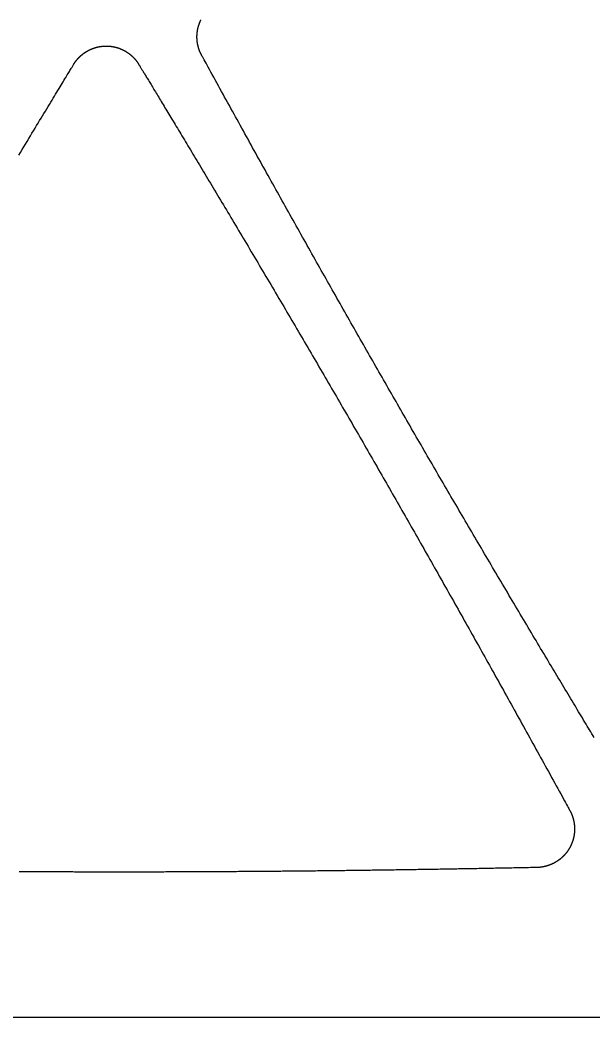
# Model space of a CAD drawing. Extents: x -3 to 136, y 0 to 121.
# Drawn here: x 14.09 to 31.19, y 0 to 29.76 of the extents above; entities that cross this region are included whole.
import ezdxf

# ---------------------------------------------------------------- set-up
doc = ezdxf.new("R2010")
doc.units = 0
doc.layers.get('0').update_dxf_attribs({"linetype": 'CONTINUOUS'})

msp = doc.modelspace()

# ---------------------------------------------------------------- linework, layer by layer
msp.add_lwpolyline([(69.26408, 119.9689, 0.57735027), (64.06792, 119.9689), (-2.59808, 4.5, 0.57735027), (0, 0), (133.332, 0, 0.57735027), (135.93008, 4.5)], format="xyb", close=True)
for points in [[(19.5145, 28.7042, 0), (19.512, 28.7089, 0), (19.5095, 28.7135, 0), (19.507, 28.7181, 0), (19.5045, 28.7228, 0), (19.5021, 28.7275, 0), (19.4996, 28.7322, 0), (19.4972, 28.7369, 0), (19.4949, 28.7416, 0), (19.4925, 28.7463, 0), (19.4902, 28.751, 0), (19.4879, 28.7558, 0), (19.4856, 28.7605, 0), (19.4833, 28.7653, 0), (19.4811, 28.77, 0), (19.4788, 28.7748, 0), (19.4766, 28.7796, 0), (19.4745, 28.7844, 0), (19.4723, 28.7892, 0), (19.4702, 28.794, 0), (19.4681, 28.7989, 0), (19.466, 28.8037, 0), (19.4639, 28.8086, 0), (19.4619, 28.8134, 0), (19.4599, 28.8183, 0), (19.4579, 28.8232, 0), (19.4559, 28.8281, 0), (19.4539, 28.8329, 0), (19.452, 28.8378, 0), (19.4501, 28.8428, 0), (19.4482, 28.8477, 0), (19.4463, 28.8526, 0), (19.4445, 28.8576, 0), (19.4427, 28.8625, 0), (19.4409, 28.8675, 0), (19.4391, 28.8724, 0), (19.4374, 28.8774, 0), (19.4357, 28.8824, 0), (19.434, 28.8874, 0), (19.4323, 28.8924, 0), (19.4306, 28.8974, 0), (19.429, 28.9024, 0), (19.4274, 28.9074, 0), (19.4258, 28.9124, 0), (19.4243, 28.9175, 0), (19.4227, 28.9225, 0), (19.4212, 28.9276, 0), (19.4197, 28.9326, 0), (19.4182, 28.9377, 0), (19.4168, 28.9428, 0), (19.4154, 28.9479, 0), (19.414, 28.9529, 0), (19.4126, 28.958, 0), (19.4112, 28.9631, 0), (19.4099, 28.9682, 0), (19.4086, 28.9734, 0), (19.4073, 28.9785, 0), (19.4061, 28.9836, 0), (19.4048, 28.9887, 0), (19.4036, 28.9939, 0), (19.4025, 28.999, 0), (19.4013, 29.0042, 0), (19.4002, 29.0093, 0), (19.399, 29.0145, 0), (19.398, 29.0196, 0), (19.3969, 29.0248, 0), (19.3958, 29.03, 0), (19.3948, 29.0351, 0), (19.3938, 29.0403, 0), (19.3929, 29.0455, 0), (19.3919, 29.0507, 0), (19.391, 29.0559, 0), (19.3901, 29.0611, 0), (19.3892, 29.0663, 0), (19.3884, 29.0715, 0), (19.3876, 29.0767, 0), (19.3868, 29.0819, 0), (19.386, 29.0871, 0), (19.3852, 29.0923, 0), (19.3845, 29.0975, 0), (19.3838, 29.1028, 0), (19.3831, 29.108, 0), (19.3825, 29.1132, 0), (19.3818, 29.1184, 0), (19.3812, 29.1237, 0), (19.3806, 29.1289, 0), (19.3801, 29.1342, 0), (19.3795, 29.1394, 0), (19.379, 29.1446, 0), (19.3785, 29.1499, 0), (19.3781, 29.1551, 0), (19.3776, 29.1604, 0), (19.3772, 29.1657, 0), (19.3768, 29.1709, 0), (19.3764, 29.1762, 0), (19.3761, 29.1814, 0), (19.3758, 29.1867, 0), (19.3755, 29.192, 0), (19.3752, 29.1972, 0), (19.375, 29.2025, 0), (19.3748, 29.2078, 0), (19.3746, 29.213, 0), (19.3744, 29.2183, 0), (19.3742, 29.2236, 0), (19.3741, 29.2289, 0), (19.374, 29.2341, 0), (19.3739, 29.2394, 0), (19.3739, 29.2447, 0), (19.3739, 29.25, 0), (19.3738, 29.2553, 0), (19.3739, 29.2605, 0), (19.3739, 29.2658, 0), (19.374, 29.2711, 0), (19.3741, 29.2764, 0), (19.3742, 29.2816, 0), (19.3743, 29.2869, 0), (19.3745, 29.2922, 0), (19.3747, 29.2974, 0), (19.3749, 29.3027, 0), (19.3751, 29.308, 0), (19.3754, 29.3132, 0), (19.3757, 29.3185, 0), (19.376, 29.3237, 0), (19.3763, 29.329, 0), (19.3767, 29.3342, 0), (19.3771, 29.3395, 0), (19.3775, 29.3447, 0), (19.3779, 29.35, 0), (19.3784, 29.3552, 0), (19.3789, 29.3605, 0), (19.3794, 29.3657, 0), (19.3799, 29.3709, 0), (19.3804, 29.3762, 0), (19.381, 29.3814, 0), (19.3816, 29.3866, 0), (19.3822, 29.3919, 0), (19.3829, 29.3971, 0), (19.3835, 29.4023, 0), (19.3842, 29.4075, 0), (19.385, 29.4127, 0), (19.3857, 29.4179, 0), (19.3865, 29.4231, 0), (19.3872, 29.4283, 0), (19.3881, 29.4335, 0), (19.3889, 29.4387, 0), (19.3898, 29.4439, 0), (19.3906, 29.4491, 0), (19.3915, 29.4542, 0), (19.3925, 29.4594, 0), (19.3934, 29.4646, 0), (19.3944, 29.4698, 0), (19.3954, 29.4749, 0), (19.3964, 29.4801, 0), (19.3975, 29.4852, 0), (19.3986, 29.4904, 0), (19.3996, 29.4955, 0), (19.4008, 29.5006, 0), (19.4019, 29.5058, 0), (19.4031, 29.5109, 0), (19.4043, 29.516, 0), (19.4055, 29.5211, 0), (19.4067, 29.5262, 0), (19.408, 29.5314, 0), (19.4093, 29.5365, 0), (19.4106, 29.5415, 0), (19.4119, 29.5466, 0), (19.4132, 29.5517, 0), (19.4146, 29.5568, 0), (19.416, 29.5619, 0), (19.4174, 29.5669, 0), (19.4189, 29.572, 0), (19.4204, 29.577, 0), (19.4218, 29.5821, 0), (19.4234, 29.5871, 0), (19.4249, 29.5922, 0), (19.4265, 29.5972, 0), (19.428, 29.6022, 0), (19.4297, 29.6072, 0), (19.4313, 29.6122, 0), (19.4329, 29.6172, 0), (19.4346, 29.6222, 0), (19.4363, 29.6272, 0), (19.438, 29.6322, 0), (19.4398, 29.6372, 0), (19.4416, 29.6421, 0), (19.4434, 29.6471, 0), (19.4452, 29.652, 0), (19.447, 29.657, 0), (19.4489, 29.6619, 0), (19.4507, 29.6668, 0), (19.4527, 29.6718, 0), (19.4546, 29.6767, 0), (19.4565, 29.6816, 0), (19.4585, 29.6865, 0), (19.4605, 29.6914, 0), (19.4625, 29.6962, 0), (19.4646, 29.7011, 0), (19.4666, 29.706, 0), (19.4687, 29.7108, 0), (19.4708, 29.7156, 0), (19.473, 29.7205, 0), (19.4751, 29.7253, 0), (19.4773, 29.7301, 0), (19.4795, 29.7349, 0), (19.4817, 29.7397, 0), (19.4839, 29.7444, 0), (19.4862, 29.7492, 0), (19.4885, 29.7539, 0), (19.4908, 29.7587, 0), (19.4931, 29.7634, 0)], [(15.6928, 28.4304, 0), (15.6956, 28.4349, 0), (15.6983, 28.4394, 0), (15.701, 28.4439, 0), (15.7038, 28.4483, 0), (15.7066, 28.4528, 0), (15.7094, 28.4572, 0), (15.7122, 28.4616, 0), (15.715, 28.466, 0), (15.7179, 28.4704, 0), (15.7208, 28.4748, 0), (15.7237, 28.4792, 0), (15.7266, 28.4835, 0), (15.7296, 28.4878, 0), (15.7325, 28.4922, 0), (15.7355, 28.4965, 0), (15.7385, 28.5008, 0), (15.7415, 28.505, 0), (15.7446, 28.5093, 0), (15.7477, 28.5135, 0), (15.7507, 28.5178, 0), (15.7538, 28.522, 0), (15.757, 28.5262, 0), (15.7601, 28.5304, 0), (15.7633, 28.5346, 0), (15.7665, 28.5387, 0), (15.7697, 28.5429, 0), (15.7729, 28.547, 0), (15.7761, 28.5511, 0), (15.7794, 28.5552, 0), (15.7827, 28.5593, 0), (15.7859, 28.5634, 0), (15.7893, 28.5674, 0), (15.7926, 28.5715, 0), (15.796, 28.5755, 0), (15.7993, 28.5795, 0), (15.8027, 28.5835, 0), (15.8061, 28.5875, 0), (15.8096, 28.5914, 0), (15.813, 28.5954, 0), (15.8165, 28.5993, 0), (15.8199, 28.6032, 0), (15.8234, 28.6071, 0), (15.827, 28.611, 0), (15.8305, 28.6149, 0), (15.8341, 28.6187, 0), (15.8376, 28.6225, 0), (15.8412, 28.6264, 0), (15.8448, 28.6302, 0), (15.8485, 28.6339, 0), (15.8521, 28.6377, 0), (15.8558, 28.6415, 0), (15.8595, 28.6452, 0), (15.8632, 28.6489, 0), (15.8669, 28.6526, 0), (15.8706, 28.6563, 0), (15.8744, 28.66, 0), (15.8781, 28.6636, 0), (15.8819, 28.6672, 0), (15.8857, 28.6709, 0), (15.8896, 28.6745, 0), (15.8934, 28.678, 0), (15.8972, 28.6816, 0), (15.9011, 28.6851, 0), (15.905, 28.6886, 0), (15.9089, 28.6922, 0), (15.9128, 28.6956, 0), (15.9167, 28.6991, 0), (15.9207, 28.7025, 0), (15.9246, 28.706, 0), (15.9286, 28.7094, 0), (15.9326, 28.7128, 0), (15.9366, 28.7162, 0), (15.9406, 28.7195, 0), (15.9447, 28.7228, 0), (15.9487, 28.7262, 0), (15.9528, 28.7295, 0), (15.9569, 28.7327, 0), (15.961, 28.736, 0), (15.9651, 28.7392, 0), (15.9692, 28.7425, 0), (15.9734, 28.7457, 0), (15.9775, 28.7488, 0), (15.9817, 28.752, 0), (15.9859, 28.7552, 0), (15.9901, 28.7583, 0), (15.9943, 28.7614, 0), (15.9986, 28.7645, 0), (16.0028, 28.7675, 0), (16.0071, 28.7706, 0), (16.0113, 28.7736, 0), (16.0156, 28.7766, 0), (16.0199, 28.7796, 0), (16.0242, 28.7826, 0), (16.0286, 28.7855, 0), (16.0329, 28.7885, 0), (16.0373, 28.7914, 0), (16.0416, 28.7943, 0), (16.046, 28.7971, 0), (16.0504, 28.8, 0), (16.0548, 28.8028, 0), (16.0593, 28.8056, 0), (16.0637, 28.8084, 0), (16.0682, 28.8112, 0), (16.0726, 28.8139, 0), (16.0771, 28.8166, 0), (16.0816, 28.8193, 0), (16.0861, 28.822, 0), (16.0906, 28.8247, 0), (16.0952, 28.8273, 0), (16.0997, 28.83, 0), (16.1043, 28.8326, 0), (16.1088, 28.8352, 0), (16.1134, 28.8377, 0), (16.118, 28.8403, 0), (16.1226, 28.8428, 0), (16.1272, 28.8453, 0), (16.1318, 28.8477, 0), (16.1364, 28.8502, 0), (16.1411, 28.8526, 0), (16.1457, 28.855, 0), (16.1504, 28.8574, 0), (16.1551, 28.8598, 0), (16.1598, 28.8621, 0), (16.1644, 28.8644, 0), (16.1691, 28.8667, 0), (16.1739, 28.869, 0), (16.1786, 28.8713, 0), (16.1833, 28.8735, 0), (16.1881, 28.8757, 0), (16.1928, 28.8779, 0), (16.1976, 28.8801, 0), (16.2023, 28.8822, 0), (16.2071, 28.8843, 0), (16.2119, 28.8864, 0), (16.2167, 28.8885, 0), (16.2215, 28.8906, 0), (16.2263, 28.8926, 0), (16.2311, 28.8946, 0), (16.236, 28.8966, 0), (16.2408, 28.8985, 0), (16.2457, 28.9005, 0), (16.2505, 28.9024, 0), (16.2554, 28.9043, 0), (16.2603, 28.9062, 0), (16.2652, 28.908, 0), (16.2701, 28.9099, 0), (16.275, 28.9117, 0), (16.2799, 28.9135, 0), (16.2848, 28.9152, 0), (16.2897, 28.917, 0), (16.2946, 28.9187, 0), (16.2996, 28.9204, 0), (16.3045, 28.922, 0), (16.3095, 28.9237, 0), (16.3145, 28.9253, 0), (16.3194, 28.9269, 0), (16.3244, 28.9285, 0), (16.3294, 28.9301, 0), (16.3344, 28.9316, 0), (16.3394, 28.9331, 0), (16.3444, 28.9346, 0), (16.3494, 28.9361, 0), (16.3544, 28.9375, 0), (16.3595, 28.9389, 0), (16.3645, 28.9403, 0), (16.3695, 28.9417, 0), (16.3746, 28.9431, 0), (16.3796, 28.9444, 0), (16.3847, 28.9457, 0), (16.3898, 28.947, 0), (16.3949, 28.9482, 0), (16.3999, 28.9495, 0), (16.405, 28.9507, 0), (16.4101, 28.9519, 0), (16.4152, 28.953, 0), (16.4203, 28.9542, 0), (16.4254, 28.9553, 0), (16.4305, 28.9564, 0), (16.4357, 28.9575, 0), (16.4408, 28.9585, 0), (16.4459, 28.9595, 0), (16.4511, 28.9605, 0), (16.4562, 28.9615, 0), (16.4614, 28.9625, 0), (16.4665, 28.9634, 0), (16.4717, 28.9643, 0), (16.4768, 28.9652, 0), (16.482, 28.9661, 0), (16.4872, 28.9669, 0), (16.4924, 28.9677, 0), (16.4976, 28.9685, 0), (16.5027, 28.9693, 0), (16.5079, 28.97, 0), (16.5131, 28.9707, 0), (16.5183, 28.9714, 0), (16.5235, 28.9721, 0), (16.5287, 28.9727, 0), (16.534, 28.9734, 0), (16.5392, 28.974, 0), (16.5444, 28.9745, 0), (16.5496, 28.9751, 0), (16.5548, 28.9756, 0), (16.56, 28.9761, 0), (16.5652, 28.9766, 0), (16.5705, 28.977, 0), (16.5757, 28.9775, 0), (16.5809, 28.9779, 0), (16.5861, 28.9783, 0), (16.5913, 28.9786, 0), (16.5966, 28.9789, 0), (16.6018, 28.9793, 0), (16.607, 28.9795, 0), (16.6122, 28.9798, 0), (16.6175, 28.98, 0), (16.6227, 28.9802, 0), (16.6279, 28.9804, 0), (16.6331, 28.9806, 0), (16.6384, 28.9807, 0), (16.6436, 28.9809, 0), (16.6488, 28.981, 0), (16.654, 28.981, 0), (16.6593, 28.9811, 0), (16.6645, 28.9811, 0), (16.6697, 28.9811, 0), (16.675, 28.9811, 0), (16.6802, 28.981, 0), (16.6854, 28.9809, 0), (16.6906, 28.9808, 0), (16.6959, 28.9807, 0), (16.7011, 28.9806, 0), (16.7063, 28.9804, 0), (16.7115, 28.9802, 0), (16.7167, 28.98, 0), (16.722, 28.9797, 0), (16.7272, 28.9795, 0), (16.7324, 28.9792, 0), (16.7376, 28.9789, 0), (16.7428, 28.9785, 0), (16.748, 28.9782, 0), (16.7532, 28.9778, 0), (16.7584, 28.9774, 0), (16.7637, 28.9769, 0), (16.7689, 28.9765, 0), (16.7741, 28.976, 0), (16.7793, 28.9755, 0), (16.7845, 28.975, 0), (16.7897, 28.9744, 0), (16.7949, 28.9738, 0), (16.8, 28.9732, 0), (16.8052, 28.9726, 0), (16.8104, 28.972, 0), (16.8156, 28.9713, 0), (16.8208, 28.9706, 0), (16.826, 28.9699, 0), (16.8311, 28.9691, 0), (16.8363, 28.9684, 0), (16.8415, 28.9676, 0), (16.8466, 28.9668, 0), (16.8518, 28.9659, 0), (16.857, 28.9651, 0), (16.8621, 28.9642, 0), (16.8673, 28.9633, 0), (16.8724, 28.9623, 0), (16.8776, 28.9614, 0), (16.8827, 28.9604, 0), (16.8878, 28.9594, 0), (16.893, 28.9583, 0), (16.8981, 28.9573, 0), (16.9032, 28.9562, 0), (16.9084, 28.9551, 0), (16.9135, 28.954, 0), (16.9186, 28.9528, 0), (16.9237, 28.9517, 0), (16.9288, 28.9505, 0), (16.9339, 28.9493, 0), (16.939, 28.948, 0), (16.9441, 28.9468, 0), (16.9492, 28.9455, 0), (16.9543, 28.9441, 0), (16.9593, 28.9428, 0), (16.9644, 28.9414, 0), (16.9695, 28.9401, 0), (16.9745, 28.9387, 0), (16.9796, 28.9372, 0), (16.9846, 28.9358, 0), (16.9896, 28.9343, 0), (16.9946, 28.9328, 0), (16.9997, 28.9313, 0), (17.0047, 28.9297, 0), (17.0097, 28.9282, 0), (17.0146, 28.9266, 0), (17.0196, 28.925, 0), (17.0246, 28.9233, 0), (17.0296, 28.9217, 0), (17.0345, 28.92, 0), (17.0395, 28.9183, 0), (17.0444, 28.9166, 0), (17.0493, 28.9148, 0), (17.0543, 28.913, 0), (17.0592, 28.9113, 0), (17.0641, 28.9094, 0), (17.069, 28.9076, 0), (17.0739, 28.9057, 0), (17.0787, 28.9039, 0), (17.0836, 28.902, 0), (17.0885, 28.9, 0), (17.0933, 28.8981, 0), (17.0982, 28.8961, 0), (17.103, 28.8941, 0), (17.1078, 28.8921, 0), (17.1126, 28.8901, 0), (17.1174, 28.888, 0), (17.1222, 28.8859, 0), (17.127, 28.8838, 0), (17.1318, 28.8817, 0), (17.1365, 28.8796, 0), (17.1413, 28.8774, 0), (17.146, 28.8752, 0), (17.1508, 28.873, 0), (17.1555, 28.8708, 0), (17.1602, 28.8685, 0), (17.1649, 28.8662, 0), (17.1696, 28.8639, 0), (17.1743, 28.8616, 0), (17.1789, 28.8593, 0), (17.1836, 28.8569, 0), (17.1883, 28.8545, 0), (17.1929, 28.8521, 0), (17.1975, 28.8497, 0), (17.2021, 28.8472, 0), (17.2067, 28.8448, 0), (17.2113, 28.8423, 0), (17.2159, 28.8398, 0), (17.2205, 28.8372, 0), (17.225, 28.8347, 0), (17.2296, 28.8321, 0), (17.2341, 28.8295, 0), (17.2386, 28.8269, 0), (17.2432, 28.8242, 0), (17.2477, 28.8216, 0), (17.2521, 28.8189, 0), (17.2566, 28.8162, 0), (17.2611, 28.8135, 0), (17.2655, 28.8107, 0), (17.27, 28.808, 0), (17.2744, 28.8052, 0), (17.2788, 28.8024, 0), (17.2832, 28.7995, 0), (17.2876, 28.7967, 0), (17.292, 28.7938, 0), (17.2964, 28.7909, 0), (17.3007, 28.788, 0), (17.3051, 28.7851, 0), (17.3094, 28.7821, 0), (17.3137, 28.7792, 0), (17.318, 28.7762, 0), (17.3223, 28.7732, 0), (17.3266, 28.7701, 0), (17.3308, 28.7671, 0), (17.3351, 28.764, 0), (17.3393, 28.7609, 0), (17.3435, 28.7578, 0), (17.3477, 28.7547, 0), (17.3519, 28.7515, 0), (17.3561, 28.7484, 0), (17.3603, 28.7452, 0), (17.3644, 28.7419, 0), (17.3686, 28.7387, 0), (17.3727, 28.7355, 0), (17.3768, 28.7322, 0), (17.3809, 28.7289, 0), (17.3849, 28.7256, 0), (17.389, 28.7223, 0), (17.393, 28.719, 0), (17.397, 28.7156, 0), (17.401, 28.7122, 0), (17.405, 28.7088, 0), (17.409, 28.7054, 0), (17.4129, 28.702, 0), (17.4169, 28.6986, 0), (17.4208, 28.6951, 0), (17.4247, 28.6916, 0), (17.4286, 28.6881, 0), (17.4325, 28.6846, 0), (17.4363, 28.6811, 0), (17.4402, 28.6775, 0), (17.444, 28.674, 0), (17.4478, 28.6704, 0), (17.4516, 28.6668, 0), (17.4553, 28.6631, 0), (17.4591, 28.6595, 0), (17.4628, 28.6559, 0), (17.4665, 28.6522, 0), (17.4702, 28.6485, 0), (17.4739, 28.6448, 0), (17.4776, 28.6411, 0), (17.4812, 28.6373, 0), (17.4849, 28.6336, 0), (17.4885, 28.6298, 0), (17.4921, 28.626, 0), (17.4957, 28.6222, 0), (17.4992, 28.6184, 0), (17.5028, 28.6146, 0), (17.5063, 28.6107, 0), (17.5098, 28.6068, 0), (17.5133, 28.6029, 0), (17.5168, 28.599, 0), (17.5202, 28.5951, 0), (17.5237, 28.5912, 0), (17.5271, 28.5872, 0), (17.5305, 28.5833, 0), (17.5338, 28.5793, 0), (17.5372, 28.5753, 0), (17.5406, 28.5713, 0), (17.5439, 28.5672, 0), (17.5472, 28.5632, 0), (17.5505, 28.5591, 0), (17.5537, 28.5551, 0), (17.557, 28.551, 0), (17.5602, 28.5469, 0), (17.5634, 28.5427, 0), (17.5666, 28.5386, 0), (17.5698, 28.5345, 0), (17.573, 28.5303, 0), (17.5761, 28.5261, 0), (17.5792, 28.5219, 0), (17.5823, 28.5177, 0), (17.5854, 28.5135, 0), (17.5885, 28.5092, 0), (17.5915, 28.505, 0), (17.5945, 28.5007, 0), (17.5975, 28.4964, 0), (17.6005, 28.4921, 0), (17.6035, 28.4878, 0), (17.6064, 28.4835, 0), (17.6093, 28.4791, 0), (17.6122, 28.4748, 0), (17.6151, 28.4704, 0), (17.618, 28.466, 0), (17.6208, 28.4616, 0), (17.6236, 28.4572, 0), (17.6264, 28.4528, 0), (17.6292, 28.4483, 0), (17.632, 28.4439, 0), (17.6347, 28.4394, 0), (17.6374, 28.4349, 0), (17.6402, 28.4304, 0)], [(31.2202, 8.34208, 0), (31.1867, 8.39772, 0), (31.1528, 8.45399, 0), (31.1186, 8.51091, 0), (31.084, 8.56845, 0), (31.049, 8.62661, 0), (31.0136, 8.6854, 0), (30.9779, 8.74479, 0), (30.9418, 8.80478, 0), (30.9054, 8.86538, 0), (30.8686, 8.92656, 0), (30.8315, 8.98832, 0), (30.7941, 9.05067, 0), (30.7563, 9.11358, 0), (30.7182, 9.17706, 0), (30.6798, 9.2411, 0), (30.641, 9.30569, 0), (30.6019, 9.37082, 0), (30.5625, 9.43649, 0), (30.5228, 9.50269, 0), (30.4828, 9.56942, 0), (30.4425, 9.63667, 0), (30.4019, 9.70443, 0), (30.361, 9.77269, 0), (30.3198, 9.84146, 0), (30.2784, 9.91072, 0), (30.2366, 9.98046, 0), (30.1946, 10.0507, 0), (30.1523, 10.1214, 0), (30.1097, 10.1925, 0), (30.0669, 10.2642, 0), (30.0238, 10.3362, 0), (29.9805, 10.4088, 0), (29.9369, 10.4817, 0), (29.8931, 10.5551, 0), (29.849, 10.629, 0), (29.8047, 10.7032, 0), (29.7601, 10.7779, 0), (29.7153, 10.853, 0), (29.6703, 10.9284, 0), (29.6251, 11.0043, 0), (29.5796, 11.0806, 0), (29.534, 11.1572, 0), (29.4881, 11.2342, 0), (29.442, 11.3116, 0), (29.3958, 11.3894, 0), (29.3493, 11.4675, 0), (29.3026, 11.5459, 0), (29.2558, 11.6247, 0), (29.2087, 11.7039, 0), (29.1615, 11.7833, 0), (29.1141, 11.8631, 0), (29.0665, 11.9432, 0), (29.0188, 12.0236, 0), (28.9709, 12.1044, 0), (28.9228, 12.1854, 0), (28.8746, 12.2667, 0), (28.8263, 12.3483, 0), (28.7778, 12.4302, 0), (28.7291, 12.5123, 0), (28.6803, 12.5947, 0), (28.6314, 12.6773, 0), (28.5826, 12.7599, 0), (28.5338, 12.8424, 0), (28.485, 12.9249, 0), (28.4363, 13.0073, 0), (28.3877, 13.0896, 0), (28.3391, 13.1719, 0), (28.2906, 13.2541, 0), (28.2421, 13.3363, 0), (28.1937, 13.4184, 0), (28.1453, 13.5005, 0), (28.097, 13.5825, 0), (28.0487, 13.6644, 0), (28.0005, 13.7463, 0), (27.9523, 13.8282, 0), (27.9041, 13.91, 0), (27.8561, 13.9918, 0), (27.808, 14.0735, 0), (27.76, 14.1552, 0), (27.7121, 14.2368, 0), (27.6641, 14.3184, 0), (27.6163, 14.4, 0), (27.5685, 14.4815, 0), (27.5207, 14.563, 0), (27.4729, 14.6444, 0), (27.4252, 14.7258, 0), (27.3776, 14.8072, 0), (27.33, 14.8885, 0), (27.2824, 14.9698, 0), (27.2348, 15.0511, 0), (27.1873, 15.1323, 0), (27.1399, 15.2135, 0), (27.0924, 15.2947, 0), (27.045, 15.3758, 0), (26.9977, 15.457, 0), (26.9504, 15.5381, 0), (26.9031, 15.6191, 0), (26.8558, 15.7002, 0), (26.8086, 15.7812, 0), (26.7614, 15.8622, 0), (26.7142, 15.9432, 0), (26.6671, 16.0241, 0), (26.62, 16.1051, 0), (26.5729, 16.186, 0), (26.5259, 16.2669, 0), (26.4789, 16.3478, 0), (26.4319, 16.4287, 0), (26.385, 16.5095, 0), (26.338, 16.5904, 0), (26.2911, 16.6712, 0), (26.2442, 16.7521, 0), (26.1974, 16.8329, 0), (26.1506, 16.9137, 0), (26.1038, 16.9945, 0), (26.057, 17.0753, 0), (26.0102, 17.1561, 0), (25.9635, 17.2369, 0), (25.9168, 17.3177, 0), (25.8701, 17.3985, 0), (25.8234, 17.4793, 0), (25.7768, 17.5601, 0), (25.7301, 17.6409, 0), (25.6835, 17.7217, 0), (25.6369, 17.8024, 0), (25.5903, 17.8833, 0), (25.5437, 17.9641, 0), (25.4972, 18.0449, 0), (25.4507, 18.1257, 0), (25.4041, 18.2065, 0), (25.3576, 18.2874, 0), (25.3111, 18.3682, 0), (25.2647, 18.4491, 0), (25.2182, 18.53, 0), (25.1717, 18.6109, 0), (25.1253, 18.6918, 0), (25.0788, 18.7727, 0), (25.0324, 18.8536, 0), (24.986, 18.9346, 0), (24.9396, 19.0156, 0), (24.8932, 19.0966, 0), (24.8468, 19.1776, 0), (24.8004, 19.2586, 0), (24.754, 19.3397, 0), (24.7076, 19.4208, 0), (24.6613, 19.5019, 0), (24.6149, 19.5831, 0), (24.5685, 19.6642, 0), (24.5222, 19.7455, 0), (24.4758, 19.8267, 0), (24.4294, 19.908, 0), (24.3831, 19.9893, 0), (24.3367, 20.0706, 0), (24.2904, 20.1519, 0), (24.244, 20.2334, 0), (24.1976, 20.3148, 0), (24.1513, 20.3963, 0), (24.1049, 20.4778, 0), (24.0585, 20.5593, 0), (24.0122, 20.6409, 0), (23.9658, 20.7226, 0), (23.9194, 20.8042, 0), (23.873, 20.886, 0), (23.8266, 20.9677, 0), (23.7802, 21.0496, 0), (23.7338, 21.1314, 0), (23.6874, 21.2133, 0), (23.641, 21.2953, 0), (23.5945, 21.3773, 0), (23.5481, 21.4594, 0), (23.5016, 21.5415, 0), (23.4552, 21.6237, 0), (23.4087, 21.7059, 0), (23.3622, 21.7882, 0), (23.3157, 21.8705, 0), (23.2692, 21.9529, 0), (23.2226, 22.0353, 0), (23.1761, 22.1179, 0), (23.1295, 22.2004, 0), (23.0829, 22.2831, 0), (23.0363, 22.3658, 0), (22.9897, 22.4485, 0), (22.9431, 22.5314, 0), (22.8964, 22.6143, 0), (22.8498, 22.6972, 0), (22.8031, 22.7802, 0), (22.7564, 22.8633, 0), (22.7096, 22.9465, 0), (22.6629, 23.0298, 0), (22.6161, 23.1131, 0), (22.5693, 23.1965, 0), (22.5225, 23.2799, 0), (22.4756, 23.3635, 0), (22.4287, 23.4471, 0), (22.3818, 23.5308, 0), (22.3349, 23.6145, 0), (22.2881, 23.6982, 0), (22.2413, 23.7818, 0), (22.1945, 23.8654, 0), (22.1478, 23.9489, 0), (22.1011, 24.0324, 0), (22.0545, 24.1158, 0), (22.0079, 24.1992, 0), (21.9614, 24.2826, 0), (21.9149, 24.3659, 0), (21.8684, 24.4492, 0), (21.8219, 24.5324, 0), (21.7755, 24.6157, 0), (21.7291, 24.6989, 0), (21.6827, 24.7821, 0), (21.6364, 24.8653, 0), (21.5901, 24.9485, 0), (21.5438, 25.0317, 0), (21.4975, 25.1149, 0), (21.4512, 25.1981, 0), (21.4049, 25.2813, 0), (21.3587, 25.3646, 0), (21.3124, 25.4478, 0), (21.2662, 25.531, 0), (21.22, 25.6143, 0), (21.1737, 25.6976, 0), (21.1275, 25.7809, 0), (21.0813, 25.8643, 0), (21.035, 25.9476, 0), (20.9888, 26.0311, 0), (20.9425, 26.1145, 0), (20.8963, 26.198, 0), (20.85, 26.2816, 0), (20.8037, 26.3652, 0), (20.7574, 26.4489, 0), (20.7111, 26.5326, 0), (20.6648, 26.6164, 0), (20.6184, 26.7003, 0), (20.572, 26.7842, 0), (20.5256, 26.8682, 0), (20.4792, 26.9523, 0), (20.4327, 27.0364, 0), (20.3862, 27.1207, 0), (20.3397, 27.205, 0), (20.2931, 27.2894, 0), (20.2465, 27.3739, 0), (20.1998, 27.4586, 0), (20.1531, 27.5433, 0), (20.1064, 27.6281, 0), (20.0596, 27.713, 0), (20.0128, 27.7981, 0), (19.9659, 27.8832, 0), (19.9193, 27.9679, 0), (19.874, 28.0502, 0), (19.8304, 28.1295, 0), (19.7886, 28.2056, 0), (19.7488, 28.2779, 0), (19.7113, 28.346, 0), (19.6764, 28.4096, 0), (19.6442, 28.4682, 0), (19.6149, 28.5214, 0), (19.5889, 28.5688, 0), (19.5663, 28.61, 0), (19.5473, 28.6445, 0), (19.5322, 28.672, 0), (19.5212, 28.6921, 0), (19.5145, 28.7042, 0)], [(14.06, 25.7227, 0), (14.11, 25.806, 0), (14.1601, 25.8894, 0), (14.2101, 25.9725, 0), (14.2596, 26.0548, 0), (14.3086, 26.1363, 0), (14.3571, 26.217, 0), (14.4052, 26.2968, 0), (14.4527, 26.3757, 0), (14.4996, 26.4536, 0), (14.546, 26.5306, 0), (14.5918, 26.6066, 0), (14.637, 26.6816, 0), (14.6815, 26.7555, 0), (14.7254, 26.8283, 0), (14.7686, 26.8999, 0), (14.8111, 26.9704, 0), (14.8529, 27.0397, 0), (14.894, 27.1077, 0), (14.9343, 27.1745, 0), (14.9738, 27.24, 0), (15.0125, 27.3041, 0), (15.0504, 27.3669, 0), (15.0874, 27.4282, 0), (15.1236, 27.4881, 0), (15.1589, 27.5466, 0), (15.1933, 27.6035, 0), (15.2268, 27.6589, 0), (15.2593, 27.7127, 0), (15.2909, 27.7649, 0), (15.3214, 27.8155, 0), (15.351, 27.8644, 0), (15.3795, 27.9116, 0), (15.407, 27.957, 0), (15.4334, 28.0007, 0), (15.4587, 28.0426, 0), (15.4829, 28.0826, 0), (15.506, 28.1207, 0), (15.5279, 28.1569, 0), (15.5486, 28.1912, 0), (15.5681, 28.2235, 0), (15.5864, 28.2538, 0), (15.6035, 28.2821, 0), (15.6193, 28.3083, 0), (15.6338, 28.3323, 0), (15.647, 28.3542, 0), (15.6589, 28.374, 0), (15.6695, 28.3915, 0), (15.6787, 28.4068, 0), (15.6865, 28.4197, 0), (15.6928, 28.4304, 0)], [(17.6402, 28.4304, 0), (17.6445, 28.4232, 0), (17.6495, 28.4149, 0), (17.655, 28.4056, 0), (17.6612, 28.3953, 0), (17.668, 28.384, 0), (17.6754, 28.3717, 0), (17.6834, 28.3585, 0), (17.692, 28.3442, 0), (17.7012, 28.329, 0), (17.711, 28.3128, 0), (17.7214, 28.2956, 0), (17.7323, 28.2775, 0), (17.7439, 28.2585, 0), (17.756, 28.2385, 0), (17.7686, 28.2175, 0), (17.7818, 28.1957, 0), (17.7956, 28.1729, 0), (17.81, 28.1492, 0), (17.8248, 28.1246, 0), (17.8403, 28.0991, 0), (17.8563, 28.0726, 0), (17.8728, 28.0453, 0), (17.8898, 28.0172, 0), (17.9074, 27.9881, 0), (17.9255, 27.9582, 0), (17.9441, 27.9274, 0), (17.9633, 27.8957, 0), (17.9829, 27.8633, 0), (18.0031, 27.8299, 0), (18.0238, 27.7957, 0), (18.0449, 27.7607, 0), (18.0666, 27.7249, 0), (18.0888, 27.6882, 0), (18.1114, 27.6508, 0), (18.1345, 27.6125, 0), (18.1581, 27.5734, 0), (18.1822, 27.5336, 0), (18.2068, 27.4929, 0), (18.2318, 27.4515, 0), (18.2573, 27.4093, 0), (18.2832, 27.3664, 0), (18.3097, 27.3226, 0), (18.3365, 27.2782, 0), (18.3638, 27.2329, 0), (18.3915, 27.187, 0), (18.4197, 27.1403, 0), (18.4483, 27.0929, 0), (18.4774, 27.0447, 0), (18.5069, 26.9959, 0), (18.5367, 26.9463, 0), (18.5671, 26.8961, 0), (18.5978, 26.8451, 0), (18.6289, 26.7935, 0), (18.6604, 26.7411, 0), (18.6924, 26.6881, 0), (18.7247, 26.6345, 0), (18.7574, 26.5801, 0), (18.7905, 26.5251, 0), (18.824, 26.4695, 0), (18.8579, 26.4132, 0), (18.8922, 26.3563, 0), (18.9268, 26.2988, 0), (18.9618, 26.2406, 0), (18.9971, 26.1818, 0), (19.0329, 26.1224, 0), (19.0689, 26.0624, 0), (19.1053, 26.0018, 0), (19.1421, 25.9407, 0), (19.1792, 25.8789, 0), (19.2167, 25.8166, 0), (19.2545, 25.7536, 0), (19.2926, 25.6902, 0), (19.331, 25.6261, 0), (19.3698, 25.5615, 0), (19.4088, 25.4964, 0), (19.4482, 25.4307, 0), (19.4879, 25.3645, 0), (19.5279, 25.2978, 0), (19.5682, 25.2306, 0), (19.6088, 25.1628, 0), (19.6497, 25.0945, 0), (19.6909, 25.0258, 0), (19.7324, 24.9565, 0), (19.7741, 24.8868, 0), (19.8162, 24.8165, 0), (19.8585, 24.7458, 0), (19.901, 24.6747, 0), (19.9438, 24.6031, 0), (19.9869, 24.531, 0), (20.0303, 24.4585, 0), (20.0739, 24.3855, 0), (20.1177, 24.3121, 0), (20.1618, 24.2383, 0), (20.2061, 24.164, 0), (20.2506, 24.0893, 0), (20.2954, 24.0143, 0), (20.3404, 23.9388, 0), (20.3857, 23.8629, 0), (20.4311, 23.7867, 0), (20.4768, 23.71, 0), (20.5226, 23.633, 0), (20.5687, 23.5556, 0), (20.615, 23.4779, 0), (20.6615, 23.3998, 0), (20.7081, 23.3213, 0), (20.755, 23.2425, 0), (20.802, 23.1634, 0), (20.8493, 23.0839, 0), (20.8967, 23.0041, 0), (20.9442, 22.924, 0), (20.992, 22.8436, 0), (21.0399, 22.7629, 0), (21.0879, 22.6819, 0), (21.1361, 22.6005, 0), (21.1845, 22.5189, 0), (21.233, 22.4371, 0), (21.2817, 22.3549, 0), (21.3305, 22.2725, 0), (21.3793, 22.1899, 0), (21.4282, 22.1073, 0), (21.477, 22.0248, 0), (21.5257, 21.9424, 0), (21.5744, 21.86, 0), (21.6231, 21.7776, 0), (21.6716, 21.6953, 0), (21.7202, 21.6131, 0), (21.7687, 21.531, 0), (21.8171, 21.4488, 0), (21.8655, 21.3668, 0), (21.9138, 21.2848, 0), (21.9621, 21.2028, 0), (22.0103, 21.1209, 0), (22.0585, 21.039, 0), (22.1066, 20.9572, 0), (22.1547, 20.8754, 0), (22.2028, 20.7937, 0), (22.2507, 20.712, 0), (22.2987, 20.6304, 0), (22.3466, 20.5488, 0), (22.3945, 20.4672, 0), (22.4423, 20.3857, 0), (22.4901, 20.3042, 0), (22.5378, 20.2228, 0), (22.5855, 20.1414, 0), (22.6332, 20.06, 0), (22.6808, 19.9787, 0), (22.7284, 19.8974, 0), (22.7759, 19.8161, 0), (22.8234, 19.7349, 0), (22.8709, 19.6537, 0), (22.9183, 19.5725, 0), (22.9657, 19.4914, 0), (23.0131, 19.4103, 0), (23.0604, 19.3292, 0), (23.1077, 19.2481, 0), (23.155, 19.167, 0), (23.2022, 19.086, 0), (23.2494, 19.005, 0), (23.2965, 18.924, 0), (23.3437, 18.8431, 0), (23.3908, 18.7621, 0), (23.4378, 18.6812, 0), (23.4849, 18.6003, 0), (23.5319, 18.5194, 0), (23.5789, 18.4385, 0), (23.6258, 18.3577, 0), (23.6727, 18.2768, 0), (23.7196, 18.196, 0), (23.7665, 18.1151, 0), (23.8134, 18.0343, 0), (23.8602, 17.9535, 0), (23.907, 17.8727, 0), (23.9538, 17.7919, 0), (24.0005, 17.7111, 0), (24.0473, 17.6303, 0), (24.094, 17.5495, 0), (24.1407, 17.4687, 0), (24.1874, 17.3879, 0), (24.234, 17.3072, 0), (24.2806, 17.2264, 0), (24.3273, 17.1456, 0), (24.3739, 17.0648, 0), (24.4204, 16.984, 0), (24.467, 16.9032, 0), (24.5136, 16.8224, 0), (24.5601, 16.7415, 0), (24.6066, 16.6607, 0), (24.6531, 16.5799, 0), (24.6996, 16.499, 0), (24.7461, 16.4181, 0), (24.7926, 16.3373, 0), (24.839, 16.2564, 0), (24.8855, 16.1755, 0), (24.9319, 16.0945, 0), (24.9783, 16.0136, 0), (25.0248, 15.9326, 0), (25.0712, 15.8517, 0), (25.1176, 15.7707, 0), (25.164, 15.6896, 0), (25.2104, 15.6086, 0), (25.2567, 15.5275, 0), (25.3031, 15.4464, 0), (25.3495, 15.3653, 0), (25.3959, 15.2842, 0), (25.4422, 15.203, 0), (25.4886, 15.1218, 0), (25.535, 15.0405, 0), (25.5813, 14.9593, 0), (25.6277, 14.878, 0), (25.674, 14.7966, 0), (25.7204, 14.7153, 0), (25.7668, 14.6339, 0), (25.8131, 14.5524, 0), (25.8595, 14.471, 0), (25.9058, 14.3894, 0), (25.9522, 14.3079, 0), (25.9986, 14.2263, 0), (26.045, 14.1447, 0), (26.0913, 14.063, 0), (26.1377, 13.9813, 0), (26.1841, 13.8995, 0), (26.2305, 13.8177, 0), (26.2769, 13.7358, 0), (26.3234, 13.6539, 0), (26.3698, 13.5719, 0), (26.4162, 13.4899, 0), (26.4627, 13.4079, 0), (26.5091, 13.3257, 0), (26.5556, 13.2436, 0), (26.6021, 13.1613, 0), (26.6486, 13.0791, 0), (26.6951, 12.9967, 0), (26.7416, 12.9143, 0), (26.7881, 12.8319, 0), (26.8347, 12.7494, 0), (26.8812, 12.6668, 0), (26.9278, 12.5842, 0), (26.9744, 12.5015, 0), (27.021, 12.4187, 0), (27.0677, 12.3359, 0), (27.1143, 12.253, 0), (27.161, 12.17, 0), (27.2077, 12.087, 0), (27.2544, 12.0039, 0), (27.3011, 11.9207, 0), (27.3479, 11.8375, 0), (27.3947, 11.7541, 0), (27.4415, 11.6708, 0), (27.4883, 11.5873, 0), (27.5352, 11.5038, 0), (27.582, 11.4201, 0), (27.6289, 11.3364, 0), (27.6758, 11.2527, 0), (27.7227, 11.169, 0), (27.7695, 11.0854, 0), (27.8162, 11.0018, 0), (27.863, 10.9183, 0), (27.9096, 10.8348, 0), (27.9562, 10.7514, 0), (28.0028, 10.668, 0), (28.0494, 10.5847, 0), (28.0959, 10.5013, 0), (28.1424, 10.4181, 0), (28.1888, 10.3348, 0), (28.2353, 10.2515, 0), (28.2817, 10.1683, 0), (28.328, 10.0851, 0), (28.3744, 10.0019, 0), (28.4207, 9.91868, 0), (28.467, 9.83548, 0), (28.5133, 9.75229, 0), (28.5596, 9.66909, 0), (28.6058, 9.58589, 0), (28.6521, 9.50267, 0), (28.6983, 9.41944, 0), (28.7446, 9.3362, 0), (28.7908, 9.25293, 0), (28.837, 9.16964, 0), (28.8833, 9.08632, 0), (28.9295, 9.00297, 0), (28.9757, 8.91959, 0), (29.022, 8.83616, 0), (29.0682, 8.7527, 0), (29.1145, 8.66919, 0), (29.1608, 8.58563, 0), (29.207, 8.50201, 0), (29.2533, 8.41834, 0), (29.2997, 8.33462, 0), (29.346, 8.25083, 0), (29.3924, 8.16697, 0), (29.4387, 8.08304, 0), (29.4851, 7.99904, 0), (29.5316, 7.91496, 0), (29.5781, 7.8308, 0), (29.6246, 7.74656, 0), (29.6711, 7.66223, 0), (29.7177, 7.57781, 0), (29.7643, 7.49329, 0), (29.8109, 7.40867, 0), (29.8576, 7.32396, 0), (29.9044, 7.23913, 0), (29.9511, 7.1542, 0), (29.998, 7.06916, 0), (30.0449, 6.984, 0), (30.0915, 6.89933, 0), (30.1367, 6.81705, 0), (30.1804, 6.73769, 0), (30.2222, 6.66165, 0), (30.262, 6.58935, 0), (30.2994, 6.5212, 0), (30.3344, 6.45762, 0), (30.3666, 6.39903, 0), (30.3958, 6.34582, 0), (30.4219, 6.29842, 0), (30.4445, 6.25724, 0), (30.4635, 6.2227, 0), (30.4786, 6.1952, 0), (30.4896, 6.17517, 0), (30.4963, 6.16301, 0)], [(30.4963, 6.16301, 0), (30.4988, 6.15837, 0), (30.5013, 6.15373, 0), (30.5038, 6.14908, 0), (30.5063, 6.14441, 0), (30.5087, 6.13974, 0), (30.5111, 6.13505, 0), (30.5135, 6.13035, 0), (30.5159, 6.12564, 0), (30.5183, 6.12093, 0), (30.5206, 6.1162, 0), (30.5229, 6.11146, 0), (30.5252, 6.10671, 0), (30.5275, 6.10195, 0), (30.5297, 6.09718, 0), (30.5319, 6.0924, 0), (30.5341, 6.08761, 0), (30.5363, 6.08281, 0), (30.5385, 6.078, 0), (30.5406, 6.07318, 0), (30.5427, 6.06835, 0), (30.5448, 6.06351, 0), (30.5468, 6.05866, 0), (30.5489, 6.0538, 0), (30.5509, 6.04894, 0), (30.5529, 6.04406, 0), (30.5549, 6.03917, 0), (30.5568, 6.03428, 0), (30.5588, 6.02938, 0), (30.5607, 6.02446, 0), (30.5626, 6.01954, 0), (30.5644, 6.01461, 0), (30.5662, 6.00967, 0), (30.5681, 6.00472, 0), (30.5699, 5.99977, 0), (30.5716, 5.9948, 0), (30.5734, 5.98983, 0), (30.5751, 5.98485, 0), (30.5768, 5.97986, 0), (30.5785, 5.97486, 0), (30.5801, 5.96986, 0), (30.5818, 5.96484, 0), (30.5834, 5.95982, 0), (30.5849, 5.95479, 0), (30.5865, 5.94975, 0), (30.588, 5.94471, 0), (30.5896, 5.93966, 0), (30.5911, 5.9346, 0), (30.5925, 5.92953, 0), (30.594, 5.92445, 0), (30.5954, 5.91937, 0), (30.5968, 5.91428, 0), (30.5982, 5.90919, 0), (30.5995, 5.90409, 0), (30.6008, 5.89898, 0), (30.6021, 5.89386, 0), (30.6034, 5.88874, 0), (30.6047, 5.88361, 0), (30.6059, 5.87848, 0), (30.6071, 5.87335, 0), (30.6083, 5.8682, 0), (30.6095, 5.86306, 0), (30.6106, 5.85791, 0), (30.6117, 5.85275, 0), (30.6128, 5.84759, 0), (30.6139, 5.84243, 0), (30.6149, 5.83726, 0), (30.6159, 5.83209, 0), (30.6169, 5.82691, 0), (30.6179, 5.82173, 0), (30.6188, 5.81654, 0), (30.6198, 5.81135, 0), (30.6207, 5.80616, 0), (30.6215, 5.80096, 0), (30.6224, 5.79576, 0), (30.6232, 5.79055, 0), (30.624, 5.78534, 0), (30.6248, 5.78013, 0), (30.6255, 5.77491, 0), (30.6263, 5.76969, 0), (30.627, 5.76447, 0), (30.6277, 5.75924, 0), (30.6283, 5.75402, 0), (30.6289, 5.74878, 0), (30.6296, 5.74355, 0), (30.6301, 5.73831, 0), (30.6307, 5.73307, 0), (30.6312, 5.72783, 0), (30.6317, 5.72258, 0), (30.6322, 5.71733, 0), (30.6327, 5.71208, 0), (30.6331, 5.70683, 0), (30.6336, 5.70157, 0), (30.6339, 5.69632, 0), (30.6343, 5.69106, 0), (30.6347, 5.6858, 0), (30.635, 5.68053, 0), (30.6353, 5.67527, 0), (30.6355, 5.67, 0), (30.6358, 5.66473, 0), (30.636, 5.65946, 0), (30.6362, 5.65419, 0), (30.6364, 5.64892, 0), (30.6365, 5.64364, 0), (30.6367, 5.63837, 0), (30.6368, 5.63309, 0), (30.6368, 5.62781, 0), (30.6369, 5.62253, 0), (30.6369, 5.61725, 0), (30.6369, 5.61197, 0), (30.6369, 5.6067, 0), (30.6368, 5.60142, 0), (30.6368, 5.59614, 0), (30.6367, 5.59087, 0), (30.6366, 5.5856, 0), (30.6364, 5.58033, 0), (30.6363, 5.57506, 0), (30.6361, 5.56979, 0), (30.6359, 5.56453, 0), (30.6356, 5.55926, 0), (30.6354, 5.554, 0), (30.6351, 5.54874, 0), (30.6348, 5.54348, 0), (30.6344, 5.53823, 0), (30.6341, 5.53297, 0), (30.6337, 5.52772, 0), (30.6333, 5.52248, 0), (30.6328, 5.51723, 0), (30.6324, 5.51199, 0), (30.6319, 5.50675, 0), (30.6314, 5.50151, 0), (30.6309, 5.49628, 0), (30.6303, 5.49104, 0), (30.6298, 5.48581, 0), (30.6292, 5.48059, 0), (30.6285, 5.47537, 0), (30.6279, 5.47015, 0), (30.6272, 5.46493, 0), (30.6265, 5.45972, 0), (30.6258, 5.45451, 0), (30.6251, 5.44931, 0), (30.6243, 5.4441, 0), (30.6235, 5.43891, 0), (30.6227, 5.43371, 0), (30.6219, 5.42852, 0), (30.621, 5.42334, 0), (30.6201, 5.41816, 0), (30.6192, 5.41298, 0), (30.6183, 5.40781, 0), (30.6173, 5.40264, 0), (30.6164, 5.39747, 0), (30.6154, 5.39231, 0), (30.6143, 5.38716, 0), (30.6133, 5.38201, 0), (30.6122, 5.37686, 0), (30.6111, 5.37172, 0), (30.61, 5.36658, 0), (30.6089, 5.36145, 0), (30.6077, 5.35632, 0), (30.6065, 5.3512, 0), (30.6053, 5.34609, 0), (30.604, 5.34098, 0), (30.6028, 5.33587, 0), (30.6015, 5.33077, 0), (30.6002, 5.32568, 0), (30.5989, 5.32059, 0), (30.5975, 5.31551, 0), (30.5961, 5.31043, 0), (30.5947, 5.30536, 0), (30.5933, 5.30029, 0), (30.5919, 5.29524, 0), (30.5904, 5.29018, 0), (30.5889, 5.28514, 0), (30.5874, 5.2801, 0), (30.5859, 5.27506, 0), (30.5843, 5.27004, 0), (30.5827, 5.26501, 0), (30.5811, 5.26, 0), (30.5795, 5.25499, 0), (30.5778, 5.24999, 0), (30.5761, 5.245, 0), (30.5744, 5.24001, 0), (30.5727, 5.23503, 0), (30.571, 5.23006, 0), (30.5692, 5.22509, 0), (30.5674, 5.22014, 0), (30.5656, 5.21519, 0), (30.5638, 5.21024, 0), (30.5619, 5.20531, 0), (30.56, 5.20038, 0), (30.5581, 5.19546, 0), (30.5562, 5.19055, 0), (30.5542, 5.18564, 0), (30.5522, 5.18074, 0), (30.5502, 5.17586, 0), (30.5482, 5.17098, 0), (30.5462, 5.16611, 0), (30.5441, 5.16126, 0), (30.542, 5.15641, 0), (30.5399, 5.15158, 0), (30.5378, 5.14675, 0), (30.5357, 5.14194, 0), (30.5335, 5.13713, 0), (30.5313, 5.13234, 0), (30.5291, 5.12756, 0), (30.5268, 5.12279, 0), (30.5246, 5.11803, 0), (30.5223, 5.11328, 0), (30.52, 5.10854, 0), (30.5177, 5.10382, 0), (30.5153, 5.0991, 0), (30.513, 5.0944, 0), (30.5106, 5.0897, 0), (30.5082, 5.08502, 0), (30.5057, 5.08035, 0), (30.5033, 5.07569, 0), (30.5008, 5.07105, 0), (30.4983, 5.06641, 0), (30.4958, 5.06179, 0), (30.4933, 5.05718, 0), (30.4907, 5.05258, 0), (30.4882, 5.04799, 0), (30.4856, 5.04342, 0), (30.483, 5.03886, 0), (30.4803, 5.03431, 0), (30.4777, 5.02977, 0), (30.475, 5.02524, 0), (30.4723, 5.02073, 0), (30.4696, 5.01623, 0), (30.4668, 5.01174, 0), (30.4641, 5.00727, 0), (30.4613, 5.0028, 0), (30.4585, 4.99835, 0), (30.4557, 4.99392, 0), (30.4528, 4.98949, 0), (30.45, 4.98508, 0), (30.4471, 4.98068, 0), (30.4442, 4.9763, 0), (30.4413, 4.97193, 0), (30.4383, 4.96757, 0), (30.4354, 4.96322, 0), (30.4324, 4.95889, 0), (30.4294, 4.95457, 0), (30.4264, 4.95027, 0), (30.4234, 4.94598, 0), (30.4203, 4.9417, 0), (30.4172, 4.93744, 0), (30.4141, 4.93319, 0), (30.411, 4.92895, 0), (30.4079, 4.92473, 0), (30.4047, 4.92052, 0), (30.4015, 4.91633, 0), (30.3983, 4.91215, 0), (30.3951, 4.90798, 0), (30.3919, 4.90383, 0), (30.3886, 4.8997, 0), (30.3854, 4.89558, 0), (30.3821, 4.89147, 0), (30.3788, 4.88738, 0), (30.3754, 4.8833, 0), (30.3721, 4.87923, 0), (30.3687, 4.87519, 0), (30.3653, 4.87115, 0), (30.3619, 4.86713, 0), (30.3585, 4.86313, 0), (30.3551, 4.85914, 0), (30.3516, 4.85517, 0), (30.3481, 4.85121, 0), (30.3446, 4.84727, 0), (30.3411, 4.84334, 0), (30.3376, 4.83943, 0), (30.334, 4.83553, 0), (30.3305, 4.83165, 0), (30.3269, 4.82779, 0), (30.3233, 4.82394, 0), (30.3196, 4.8201, 0), (30.316, 4.81629, 0), (30.3123, 4.81248, 0), (30.3087, 4.8087, 0), (30.305, 4.80493, 0), (30.3013, 4.80118, 0), (30.2975, 4.79745, 0), (30.2938, 4.79373, 0), (30.29, 4.79003, 0), (30.2862, 4.78635, 0), (30.2824, 4.78269, 0), (30.2786, 4.77905, 0), (30.2748, 4.77542, 0), (30.271, 4.77182, 0), (30.2671, 4.76823, 0), (30.2632, 4.76466, 0), (30.2593, 4.7611, 0), (30.2554, 4.75757, 0), (30.2515, 4.75405, 0), (30.2476, 4.75056, 0), (30.2436, 4.74708, 0), (30.2396, 4.74362, 0), (30.2357, 4.74018, 0), (30.2317, 4.73675, 0), (30.2276, 4.73335, 0), (30.2236, 4.72996, 0), (30.2196, 4.7266, 0), (30.2155, 4.72325, 0), (30.2114, 4.71992, 0), (30.2074, 4.71661, 0), (30.2033, 4.71332, 0), (30.1991, 4.71005, 0), (30.195, 4.70679, 0), (30.1909, 4.70356, 0), (30.1867, 4.70034, 0), (30.1825, 4.69715, 0), (30.1783, 4.69397, 0), (30.1741, 4.69082, 0), (30.1699, 4.68768, 0), (30.1657, 4.68456, 0), (30.1614, 4.68146, 0), (30.1572, 4.67838, 0), (30.1529, 4.67532, 0), (30.1486, 4.67228, 0), (30.1443, 4.66926, 0), (30.14, 4.66626, 0), (30.1357, 4.66328, 0), (30.1313, 4.66032, 0), (30.127, 4.65738, 0), (30.1226, 4.65446, 0), (30.1182, 4.65156, 0), (30.1138, 4.64868, 0), (30.1094, 4.64582, 0), (30.105, 4.64298, 0), (30.1005, 4.64016, 0), (30.0961, 4.63735, 0), (30.0916, 4.63457, 0), (30.0872, 4.63181, 0), (30.0827, 4.62908, 0), (30.0782, 4.62636, 0), (30.0736, 4.62366, 0), (30.0691, 4.62098, 0), (30.0646, 4.61832, 0), (30.06, 4.61568, 0), (30.0555, 4.61307, 0), (30.0509, 4.61047, 0), (30.0463, 4.6079, 0), (30.0417, 4.60534, 0), (30.0371, 4.60281, 0), (30.0325, 4.6003, 0), (30.0278, 4.59781, 0), (30.0232, 4.59533, 0), (30.0185, 4.59289, 0), (30.0139, 4.59046, 0), (30.0092, 4.58805, 0), (30.0045, 4.58566, 0), (29.9998, 4.5833, 0), (29.995, 4.58095, 0), (29.9903, 4.57863, 0), (29.9856, 4.57633, 0), (29.9808, 4.57405, 0), (29.9761, 4.57179, 0), (29.9713, 4.56956, 0), (29.9665, 4.56734, 0), (29.9617, 4.56515, 0), (29.9569, 4.56298, 0), (29.9521, 4.56083, 0), (29.9472, 4.5587, 0), (29.9424, 4.55659, 0), (29.9375, 4.55451, 0), (29.9327, 4.55245, 0), (29.9278, 4.55041, 0), (29.9229, 4.5484, 0), (29.9181, 4.5464, 0), (29.9132, 4.54443, 0), (29.9083, 4.54249, 0), (29.9034, 4.54056, 0), (29.8984, 4.53866, 0), (29.8935, 4.53679, 0), (29.8886, 4.53493, 0), (29.8836, 4.5331, 0), (29.8787, 4.53129, 0), (29.8737, 4.5295, 0), (29.8688, 4.52774, 0), (29.8638, 4.526, 0), (29.8588, 4.52429, 0), (29.8539, 4.52259, 0), (29.8489, 4.52092, 0), (29.8439, 4.51928, 0), (29.8389, 4.51765, 0), (29.8338, 4.51605, 0), (29.8288, 4.51448, 0), (29.8238, 4.51292, 0), (29.8188, 4.51139, 0), (29.8137, 4.50988, 0), (29.8087, 4.5084, 0), (29.8036, 4.50694, 0), (29.7986, 4.5055, 0), (29.7935, 4.50409, 0), (29.7884, 4.5027, 0), (29.7834, 4.50133, 0), (29.7783, 4.49999, 0), (29.7732, 4.49867, 0), (29.7681, 4.49737, 0), (29.763, 4.4961, 0), (29.7579, 4.49485, 0), (29.7528, 4.49362, 0), (29.7477, 4.49242, 0), (29.7426, 4.49124, 0), (29.7374, 4.49009, 0), (29.7323, 4.48896, 0), (29.7272, 4.48785, 0), (29.722, 4.48677, 0), (29.7169, 4.48571, 0), (29.7117, 4.48467, 0), (29.7066, 4.48366, 0), (29.7014, 4.48267, 0), (29.6962, 4.4817, 0), (29.6911, 4.48076, 0), (29.6859, 4.47984, 0), (29.6807, 4.47895, 0), (29.6755, 4.47808, 0), (29.6703, 4.47724, 0), (29.6651, 4.47641, 0), (29.6599, 4.47562, 0), (29.6547, 4.47484, 0), (29.6495, 4.47409, 0), (29.6443, 4.47337, 0), (29.6391, 4.47266, 0), (29.6339, 4.47199, 0), (29.6287, 4.47133, 0), (29.6235, 4.4707, 0), (29.6182, 4.4701, 0), (29.613, 4.46952, 0), (29.6078, 4.46896, 0), (29.6025, 4.46843, 0), (29.5973, 4.46792, 0), (29.5921, 4.46743, 0), (29.5868, 4.46697, 0), (29.5816, 4.46654, 0), (29.5763, 4.46613, 0), (29.5711, 4.46574, 0), (29.5658, 4.46538, 0), (29.5606, 4.46504, 0), (29.5553, 4.46472, 0), (29.55, 4.46443, 0), (29.5448, 4.46417, 0), (29.5395, 4.46393, 0), (29.5342, 4.46371, 0), (29.529, 4.46352, 0), (29.5237, 4.46335, 0), (29.5184, 4.46321, 0), (29.5131, 4.46309, 0)], [(29.5131, 4.46309, 0), (29.4788, 4.46239, 0), (29.4305, 4.46142, 0), (29.3746, 4.46029, 0), (29.3196, 4.45919, 0), (29.2649, 4.4581, 0), (29.2096, 4.45699, 0), (29.1543, 4.45589, 0), (29.0992, 4.4548, 0), (29.0443, 4.45371, 0), (28.9893, 4.45263, 0), (28.9345, 4.45156, 0), (28.8796, 4.45048, 0), (28.8248, 4.44941, 0), (28.7699, 4.44835, 0), (28.7149, 4.44728, 0), (28.6599, 4.44622, 0), (28.6049, 4.44516, 0), (28.5499, 4.44411, 0), (28.4949, 4.44306, 0), (28.4399, 4.44201, 0), (28.385, 4.44097, 0), (28.33, 4.43994, 0), (28.275, 4.4389, 0), (28.2201, 4.43787, 0), (28.1652, 4.43685, 0), (28.1103, 4.43583, 0), (28.0553, 4.43481, 0), (28.0004, 4.4338, 0), (27.9455, 4.43279, 0), (27.8906, 4.43178, 0), (27.8357, 4.43078, 0), (27.7808, 4.42978, 0), (27.7259, 4.42879, 0), (27.6711, 4.4278, 0), (27.6162, 4.42682, 0), (27.5613, 4.42584, 0), (27.5064, 4.42486, 0), (27.4515, 4.42389, 0), (27.3966, 4.42292, 0), (27.3417, 4.42196, 0), (27.2868, 4.421, 0), (27.2319, 4.42004, 0), (27.177, 4.41909, 0), (27.1221, 4.41814, 0), (27.0672, 4.4172, 0), (27.0123, 4.41626, 0), (26.9573, 4.41533, 0), (26.9024, 4.4144, 0), (26.8475, 4.41347, 0), (26.7925, 4.41255, 0), (26.7376, 4.41163, 0), (26.6826, 4.41072, 0), (26.6277, 4.40981, 0), (26.5728, 4.4089, 0), (26.5179, 4.408, 0), (26.4631, 4.40711, 0), (26.4082, 4.40622, 0), (26.3533, 4.40533, 0), (26.2985, 4.40445, 0), (26.2437, 4.40358, 0), (26.1888, 4.4027, 0), (26.134, 4.40184, 0), (26.0792, 4.40098, 0), (26.0245, 4.40012, 0), (25.9697, 4.39926, 0), (25.9149, 4.39842, 0), (25.8601, 4.39757, 0), (25.8054, 4.39673, 0), (25.7507, 4.3959, 0), (25.6959, 4.39507, 0), (25.6412, 4.39424, 0), (25.5865, 4.39342, 0), (25.5318, 4.39261, 0), (25.4771, 4.3918, 0), (25.4224, 4.39099, 0), (25.3677, 4.39019, 0), (25.313, 4.38939, 0), (25.2584, 4.3886, 0), (25.2037, 4.38781, 0), (25.1491, 4.38703, 0), (25.0944, 4.38625, 0), (25.0398, 4.38548, 0), (24.9851, 4.38471, 0), (24.9305, 4.38395, 0), (24.8759, 4.38319, 0), (24.8212, 4.38244, 0), (24.7666, 4.38169, 0), (24.712, 4.38095, 0), (24.6574, 4.38021, 0), (24.6028, 4.37947, 0), (24.5482, 4.37874, 0), (24.4936, 4.37802, 0), (24.439, 4.3773, 0), (24.3844, 4.37658, 0), (24.3298, 4.37587, 0), (24.2753, 4.37517, 0), (24.2207, 4.37447, 0), (24.1661, 4.37377, 0), (24.1115, 4.37308, 0), (24.0569, 4.3724, 0), (24.0024, 4.37172, 0), (23.9478, 4.37104, 0), (23.8932, 4.37037, 0), (23.8386, 4.3697, 0), (23.7841, 4.36904, 0), (23.7295, 4.36839, 0), (23.6749, 4.36774, 0), (23.6204, 4.36709, 0), (23.5658, 4.36645, 0), (23.5112, 4.36581, 0), (23.4566, 4.36518, 0), (23.4021, 4.36456, 0), (23.3475, 4.36394, 0), (23.2929, 4.36332, 0), (23.2383, 4.36271, 0), (23.1837, 4.3621, 0), (23.1291, 4.3615, 0), (23.0746, 4.36091, 0), (23.02, 4.36032, 0), (22.9654, 4.35973, 0), (22.9108, 4.35915, 0), (22.8562, 4.35857, 0), (22.8016, 4.358, 0), (22.747, 4.35744, 0), (22.6923, 4.35688, 0), (22.6377, 4.35632, 0), (22.5831, 4.35577, 0), (22.5285, 4.35523, 0), (22.4738, 4.35469, 0), (22.4192, 4.35415, 0), (22.3645, 4.35362, 0), (22.3099, 4.3531, 0), (22.2552, 4.35258, 0), (22.2006, 4.35206, 0), (22.1459, 4.35155, 0), (22.0912, 4.35105, 0), (22.0365, 4.35055, 0), (21.9818, 4.35006, 0), (21.9271, 4.34957, 0), (21.8724, 4.34909, 0), (21.8177, 4.34861, 0), (21.763, 4.34814, 0), (21.7082, 4.34767, 0), (21.6535, 4.34721, 0), (21.5987, 4.34675, 0), (21.5439, 4.3463, 0), (21.4892, 4.34585, 0), (21.4344, 4.34541, 0), (21.3796, 4.34497, 0), (21.3248, 4.34454, 0), (21.27, 4.34412, 0), (21.2151, 4.34369, 0), (21.1603, 4.34328, 0), (21.1054, 4.34287, 0), (21.0506, 4.34247, 0), (20.9957, 4.34207, 0), (20.9408, 4.34167, 0), (20.8859, 4.34128, 0), (20.8311, 4.3409, 0), (20.7763, 4.34052, 0), (20.7215, 4.34015, 0), (20.6667, 4.33979, 0), (20.612, 4.33942, 0), (20.5573, 4.33907, 0), (20.5026, 4.33872, 0), (20.4479, 4.33837, 0), (20.3933, 4.33804, 0), (20.3387, 4.3377, 0), (20.2842, 4.33737, 0), (20.2297, 4.33705, 0), (20.1752, 4.33674, 0), (20.1207, 4.33642, 0), (20.0662, 4.33612, 0), (20.0118, 4.33582, 0), (19.9574, 4.33552, 0), (19.903, 4.33523, 0), (19.8487, 4.33495, 0), (19.7944, 4.33467, 0), (19.7401, 4.3344, 0), (19.6858, 4.33413, 0), (19.6316, 4.33387, 0), (19.5774, 4.33361, 0), (19.5232, 4.33336, 0), (19.469, 4.33311, 0), (19.4149, 4.33287, 0), (19.3607, 4.33264, 0), (19.3066, 4.33241, 0), (19.2526, 4.33219, 0), (19.1985, 4.33197, 0), (19.1445, 4.33175, 0), (19.0905, 4.33155, 0), (19.0365, 4.33135, 0), (18.9825, 4.33115, 0), (18.9286, 4.33096, 0), (18.8747, 4.33077, 0), (18.8208, 4.33059, 0), (18.7669, 4.33042, 0), (18.713, 4.33025, 0), (18.6592, 4.33008, 0), (18.6054, 4.32992, 0), (18.5516, 4.32977, 0), (18.4978, 4.32962, 0), (18.444, 4.32948, 0), (18.3903, 4.32934, 0), (18.3366, 4.32921, 0), (18.2828, 4.32908, 0), (18.2292, 4.32896, 0), (18.1755, 4.32885, 0), (18.1218, 4.32874, 0), (18.0682, 4.32863, 0), (18.0146, 4.32853, 0), (17.961, 4.32844, 0), (17.9074, 4.32835, 0), (17.8538, 4.32827, 0), (17.8002, 4.32819, 0), (17.7467, 4.32812, 0), (17.6932, 4.32805, 0), (17.6397, 4.32799, 0), (17.5862, 4.32793, 0), (17.5327, 4.32788, 0), (17.4792, 4.32784, 0), (17.4257, 4.3278, 0), (17.3723, 4.32776, 0), (17.3189, 4.32773, 0), (17.2655, 4.32771, 0), (17.212, 4.32769, 0), (17.1587, 4.32768, 0), (17.1053, 4.32767, 0), (17.0519, 4.32766, 0), (16.9985, 4.32767, 0), (16.9452, 4.32767, 0), (16.8919, 4.32769, 0), (16.8385, 4.32771, 0), (16.7852, 4.32773, 0), (16.7319, 4.32776, 0), (16.6786, 4.32779, 0), (16.6253, 4.32783, 0), (16.572, 4.32788, 0), (16.5188, 4.32793, 0), (16.4655, 4.32798, 0), (16.4123, 4.32805, 0), (16.359, 4.32811, 0), (16.3058, 4.32818, 0), (16.2526, 4.32826, 0), (16.1993, 4.32834, 0), (16.1461, 4.32843, 0), (16.0929, 4.32852, 0), (16.0397, 4.32862, 0), (15.9865, 4.32872, 0), (15.9333, 4.32883, 0), (15.8801, 4.32895, 0), (15.827, 4.32907, 0), (15.7738, 4.32919, 0), (15.7206, 4.32932, 0), (15.6674, 4.32946, 0), (15.6143, 4.3296, 0), (15.5611, 4.32974, 0), (15.508, 4.32989, 0), (15.4548, 4.33005, 0), (15.4017, 4.33021, 0), (15.3485, 4.33038, 0), (15.2954, 4.33055, 0), (15.2423, 4.33073, 0), (15.1891, 4.33091, 0), (15.136, 4.3311, 0), (15.0828, 4.33129, 0), (15.0297, 4.33149, 0), (14.9766, 4.33169, 0), (14.9234, 4.3319, 0), (14.8703, 4.33211, 0), (14.8172, 4.33233, 0), (14.764, 4.33256, 0), (14.7109, 4.33279, 0), (14.6578, 4.33302, 0), (14.6046, 4.33326, 0), (14.5515, 4.3335, 0), (14.4984, 4.33375, 0), (14.4452, 4.33401, 0), (14.3921, 4.33427, 0), (14.3389, 4.33454, 0), (14.2858, 4.33481, 0), (14.2326, 4.33508, 0), (14.1795, 4.33537, 0), (14.1263, 4.33565, 0), (14.0732, 4.33594, 0)]]:
    msp.add_polyline3d(points)

doc.saveas('drawing.dxf')
